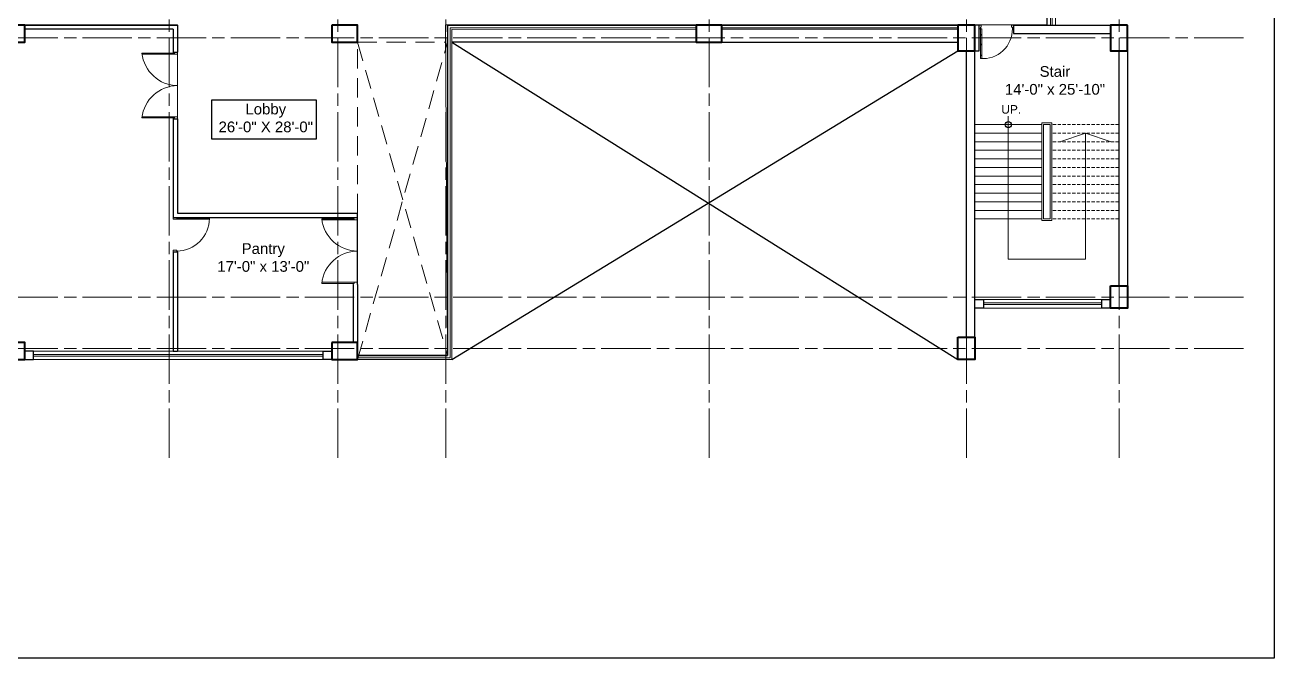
# Model space of a CAD drawing. Header units: inches. Extents: x -12 to 20935469, y -1604 to 24729220.
# Drawn here: x 20824782 to 20826238, y 24705706 to 24706443 of the extents above; entities that cross this region are included whole.
import ezdxf

# ---------------------------------------------------------------- set-up
doc = ezdxf.new("R2010")
doc.units = ezdxf.units.IN
doc.header["$LTSCALE"] = 0.03
doc.header["$MEASUREMENT"] = 0
doc.linetypes.add('ACAD_ISO08W100', pattern=[36, 24, -3, 6, -3])
doc.linetypes.add('DASHED2', pattern=[0.375, 0.25, -0.125])
for name, color, linetype, lineweight in [('column', 1, 'Continuous', 40), ('Door', 7, 'Continuous', 18), ('Dot', 253, 'Continuous', 0), ('Gas', 21, 'Continuous', 5), ('Grid Line', 252, 'Continuous', 18), ('Hatch', 253, 'Continuous', 15), ('Main Wall', 7, 'Continuous', 30), ('RAIL', 23, 'Continuous', 13), ('STAIR', 46, 'Continuous', 15), ('wind.', 150, 'Continuous', 20)]:
    doc.layers.add(name, color=color, linetype=linetype, lineweight=lineweight)
doc.layers.add('TEXT', color=7, linetype='Continuous')
doc.styles.add('2', font='swisscl.ttf')

# ---------------------------------------------------------------- blocks, each defined once
blk = doc.blocks.new('fff')
at = {"layer": 'Grid Line', "color": 252, "linetype": 'ACAD_ISO08W100', "lineweight": 9, "ltscale": 80, "true_color": 0x939598}
for p, q in [((20831844.3, 24723521.1), (20831844.3, 24724698.8)), ((20832040.8, 24723521.1), (20832040.8, 24724698.8)), ((20832166.8, 24723521.1), (20832166.8, 24724698.8)), ((20832473.8, 24723521.1), (20832473.8, 24724698.8)), ((20832773.8, 24723521.1), (20832773.8, 24724698.8)), ((20832951.8, 24723521.1), (20832951.8, 24724698.8)), ((20833096.9, 24724010.7), (20830726.1, 24724010.7)), ((20833096.9, 24723708.7), (20830726.1, 24723708.7)), ((20833096.9, 24723648.8), (20830726.1, 24723648.8))]:
    blk.add_line(p, q, dxfattribs=at)
blk = doc.blocks.new('Door_45')
at = {"layer": 'Door'}
for p, q in [((1.5, 5), (1.5, 44)), ((1.5, 40), (2.2, 40)), ((2.2, 40), (2.2, 39.5)), ((2.2, 39.5), (2.7, 39.5)), ((2.7, 39.5), (2.7, 40)), ((2.7, 40), (3.5, 40)), ((3.5, 44), (3.5, 5)), ((1.5, 25.8), (2.2, 25.8)), ((2.2, 25.8), (2.2, 25.3)), ((2.2, 25.3), (2.7, 25.3)), ((2.7, 25.8), (3.5, 25.8)), ((2.7, 25.3), (2.7, 25.8)), ((0, 0), (0, 5)), ((0, 5), (1.5, 5)), ((1.5, 12.6), (2.2, 12.6)), ((3.5, 5), (1.5, 5)), ((1.5, 5), (1.5, 3)), ((1.5, 3), (2.5, 3)), ((2.2, 12.6), (2.2, 13.1)), ((2.2, 13.1), (2.7, 13.1)), ((2.5, 3), (2.5, 0)), ((2.7, 13.1), (2.7, 12.6)), ((2.7, 12.6), (3.5, 12.6)), ((42.5, 3), (42.5, 0)), ((43.5, 3), (42.5, 3)), ((45, 5), (43.5, 5)), ((43.5, 5), (43.5, 3)), ((45, 0), (45, 5)), ((2.5, 0), (0, 0)), ((42.5, 0), (45, 0))]:
    blk.add_line(p, q, dxfattribs=at)
blk.add_arc((4.7, 5.3), 38.8, 359.6233, 94.6685, dxfattribs=at)
blk = doc.blocks.new('$D40')
at = {"layer": 'Door'}
for p, q in [((1, 4), (1, 42)), ((2, 0), (2, 42)), ((1, 5), (0, 5)), ((2, 0), (0, 0)), ((2, 4), (1, 4)), ((39, 4), (38, 4)), ((38, 4), (38, 0)), ((40, 0), (38, 0)), ((40, 5), (39, 5)), ((39, 5), (39, 4))]:
    blk.add_line(p, q, dxfattribs=at)
blk.add_arc((1, 4), 38, 0, 90, dxfattribs=at)

msp = doc.modelspace()

# ---------------------------------------------------------------- linework, layer by layer
for p, q in [((20825274.5, 24706443.2), (20825564.4, 24706443.3)), ((20825274.5, 24706443.2), (20825274.5, 24706058.3)), ((20825594.4, 24706443.3), (20825869.4, 24706443.3)), ((20825279.5, 24706423.3), (20825869.4, 24706053.3)), ((20825564.4, 24706423.3), (20825279.5, 24706423.3)), ((20825279.5, 24706053.3), (20825869.4, 24706413.3)), ((20825594.4, 24706423.3), (20825869.4, 24706423.3)), ((20825169.4, 24706140.9), (20825169.4, 24706218.9)), ((20825169.4, 24706058.3), (20825274.5, 24706058.3))]:
    msp.add_line(p, q)
msp.add_lwpolyline([(20824999.7, 24706356.1), (20825121.3, 24706356.1), (20825121.3, 24706310.4), (20824999.7, 24706310.4)], close=True)
msp.add_circle((20825928.2, 24706327.3), 3.61)
at = {"layer": 'column', "lineweight": 40, "ltscale": 20}
for points in [[(20824751.7, 24706443.3), (20824751.7, 24706423.3), (20824781.7, 24706423.3), (20824781.7, 24706443.3)], [(20825139.4, 24706443.3), (20825139.4, 24706423.3), (20825169.4, 24706423.3), (20825169.4, 24706443.3)], [(20825564.4, 24706443.3), (20825564.4, 24706423.3), (20825594.4, 24706423.3), (20825594.4, 24706443.3)], [(20825889.4, 24706443.3), (20825869.4, 24706443.3), (20825869.4, 24706413.3), (20825889.4, 24706413.3)], [(20826067.3, 24706443.3), (20826047.3, 24706443.3), (20826047.3, 24706413.3), (20826067.3, 24706413.3)], [(20826047.3, 24706139.3), (20826067.3, 24706139.3), (20826067.3, 24706113.3), (20826047.3, 24706113.3)], [(20825869.4, 24706079.3), (20825889.4, 24706079.3), (20825889.4, 24706053.3), (20825869.4, 24706053.3)], [(20824751.7, 24706073.3), (20824751.7, 24706053.3), (20824781.7, 24706053.3), (20824781.7, 24706073.3)], [(20825139.4, 24706073.3), (20825139.4, 24706053.3), (20825169.4, 24706053.3), (20825169.4, 24706073.3)]]:
    msp.add_lwpolyline(points, close=True, dxfattribs=at)
at = {"layer": 'Defpoints'}
msp.add_lwpolyline([(20823799.2, 24707164.1), (20826238.1, 24707164.1), (20826238.1, 24705705.5), (20823799.2, 24705705.5)], close=True, dxfattribs=at)
at = {"layer": 'Door'}
for p, q in [((20824956, 24706410.5), (20824918.1, 24706410.5)), ((20824954.7, 24706410.5), (20824954.7, 24706411.8)), ((20824956, 24706409.2), (20824956, 24706410.5)), ((20824959.7, 24706409.2), (20824959.7, 24706411.8)), ((20824959.7, 24706409.2), (20824918.1, 24706409.2)), ((20824959.7, 24706336.4), (20824918.1, 24706336.4)), ((20824956, 24706335.1), (20824918.1, 24706335.1)), ((20824954.7, 24706335.1), (20824954.7, 24706333.8)), ((20824956, 24706336.4), (20824956, 24706335.1)), ((20824959.7, 24706336.4), (20824959.7, 24706333.8)), ((20825165.7, 24706217.6), (20825127.8, 24706217.6)), ((20825169.4, 24706216.3), (20825127.8, 24706216.3)), ((20825164.4, 24706217.6), (20825164.4, 24706218.9)), ((20825165.7, 24706216.3), (20825165.7, 24706217.6)), ((20825169.4, 24706216.3), (20825169.4, 24706218.9)), ((20825169.4, 24706143.5), (20825127.8, 24706143.5)), ((20825165.7, 24706142.2), (20825127.8, 24706142.2)), ((20825164.4, 24706142.2), (20825164.4, 24706140.9)), ((20825165.7, 24706143.5), (20825165.7, 24706142.2)), ((20825169.4, 24706143.5), (20825169.4, 24706140.9))]:
    msp.add_line(p, q, dxfattribs=at)
for centre, start, end in [((20824960.2, 24706415), 186.2217, 269.4094), ((20824960.2, 24706330.5), 90.5906, 173.7783), ((20825169.8, 24706222.1), 186.2217, 269.4094), ((20825169.8, 24706137.6), 90.5906, 173.7783)]:
    msp.add_arc(centre, 42.3, start, end, dxfattribs=at)
at = {"layer": 'Dot', "color": 0, "linetype": 'DASHED2', "lineweight": 20, "ltscale": 3000}
for p, q in [((20825169.4, 24706423.3), (20825274.5, 24706058.3)), ((20825169.4, 24706223.9), (20825169.4, 24706423.3)), ((20825169.4, 24706423.3), (20825272.4, 24706423.3)), ((20825169.4, 24706053.3), (20825274.5, 24706423.1))]:
    msp.add_line(p, q, dxfattribs=at)
at = {"layer": 'Gas', "color": 0, "lineweight": 5}
for points in [[(20825967.2, 24706329.3), (20825979.2, 24706329.3), (20825979.2, 24706215.3), (20825967.2, 24706215.3)], [(20825969.2, 24706327.3), (20825977.2, 24706327.3), (20825977.2, 24706217.3), (20825969.2, 24706217.3)]]:
    msp.add_lwpolyline(points, close=True, dxfattribs=at)
at = {"layer": 'Hatch', "lineweight": 0}
msp.add_lwpolyline([(20825973.2, 24706563.4), (20825139.4, 24706563.4), (20825139.4, 24706878.2), (20824959.7, 24706878.4), (20824959.7, 24706563.3), (20824137.7, 24706563.5), (20824137.7, 24706443.4), (20824959.7, 24706443.4), (20824959.7, 24706223.9), (20825169.4, 24706223.9), (20825169.4, 24706073.3), (20825169.4, 24706058.4), (20825170.8, 24706058.4), (20825274.5, 24706058.4), (20825272.2, 24706443.4), (20825973.2, 24706443.4)], close=True, dxfattribs=at)
at = {"layer": 'Main Wall', "lineweight": 30}
for p, q in [((20824781.7, 24706443.3), (20824959.7, 24706443.3)), ((20824959.7, 24706443.3), (20824959.7, 24706411.8)), ((20825879.4, 24706443.3), (20825889.4, 24706443.3)), ((20825894.4, 24706443.3), (20825889.4, 24706443.3)), ((20825894.4, 24706413.3), (20825894.4, 24706443.3)), ((20825934.4, 24706443.3), (20826047.3, 24706443.3)), ((20825934.4, 24706443.3), (20825934.4, 24706433.3)), ((20824954.7, 24706438.3), (20824781.7, 24706438.3)), ((20824954.7, 24706438.3), (20824954.7, 24706411.8)), ((20825934.4, 24706433.3), (20826047.3, 24706433.3)), ((20824954.7, 24706411.8), (20824959.7, 24706411.8)), ((20825879.4, 24706079.3), (20825879.4, 24706413.3)), ((20825889.4, 24706079.3), (20825889.4, 24706413.3)), ((20825889.4, 24706413.3), (20825894.4, 24706413.3)), ((20826057.3, 24706413.3), (20826057.3, 24706139.3)), ((20826067.3, 24706413.3), (20826067.3, 24706139.3)), ((20824954.7, 24706333.8), (20824954.7, 24706218.9)), ((20824954.7, 24706333.8), (20824959.7, 24706333.8)), ((20824959.7, 24706333.8), (20824959.7, 24706223.9)), ((20824959.7, 24706223.9), (20825169.4, 24706223.9)), ((20825169.4, 24706218.9), (20825169.4, 24706223.9)), ((20824954.7, 24706218.9), (20825169.4, 24706218.9)), ((20824954.7, 24706178.9), (20824959.7, 24706178.9)), ((20824954.7, 24706178.9), (20824954.7, 24706063.3)), ((20824959.7, 24706178.9), (20824959.7, 24706063.3)), ((20825164.5, 24706140.9), (20825164.5, 24706073.3)), ((20825169.4, 24706140.9), (20825169.4, 24706073.3)), ((20825899.4, 24706123.4), (20825899.4, 24706113.4)), ((20824954.7, 24706063.3), (20824959.7, 24706063.3))]:
    msp.add_line(p, q, dxfattribs=at)
for points in [[(20825899.4, 24706113.4), (20825889.4, 24706113.4), (20825889.4, 24706123.4), (20825899.4, 24706123.4)], [(20826047.3, 24706113.4), (20826037.3, 24706113.4), (20826037.3, 24706123.4), (20826047.3, 24706123.4)], [(20824781.7, 24706053.3), (20824791.7, 24706053.3), (20824791.7, 24706063.3), (20824781.7, 24706063.3)], [(20825139.4, 24706053.3), (20825129.4, 24706053.3), (20825129.4, 24706063.3), (20825139.4, 24706063.3)]]:
    msp.add_lwpolyline(points, dxfattribs=at)
at = {"layer": 'RAIL', "lineweight": 9}
for p, q in [((20825928.2, 24706337), (20825928.2, 24706170.3)), ((20825988.2, 24706307.3), (20826018.2, 24706317.3)), ((20826018.2, 24706170.3), (20826018.2, 24706317.3)), ((20826018.2, 24706317.3), (20826048.2, 24706307.3)), ((20825889.2, 24706307.3), (20825967.2, 24706307.3)), ((20825928.2, 24706170.3), (20826018.2, 24706170.3))]:
    msp.add_line(p, q, dxfattribs=at)
at = {"layer": 'STAIR', "color": 32, "lineweight": 5}
for p, q in [((20825967.2, 24706327.3), (20825889.2, 24706327.3)), ((20825967.2, 24706317.3), (20825889.2, 24706317.3)), ((20825949.2, 24706307.3), (20825889.2, 24706307.3)), ((20825967.2, 24706297.3), (20825889.2, 24706297.3)), ((20825967.2, 24706287.3), (20825889.2, 24706287.3)), ((20825967.2, 24706277.3), (20825889.2, 24706277.3)), ((20825967.2, 24706267.3), (20825889.2, 24706267.3)), ((20825967.2, 24706257.3), (20825889.2, 24706257.3)), ((20825967.2, 24706247.3), (20825889.2, 24706247.3)), ((20825967.2, 24706237.3), (20825889.2, 24706237.3)), ((20825967.2, 24706227.3), (20825889.2, 24706227.3)), ((20825967.2, 24706217.3), (20825889.2, 24706217.3))]:
    msp.add_line(p, q, dxfattribs=at)
at = {"layer": 'STAIR', "color": 32, "linetype": 'DASHED2', "lineweight": 5, "ltscale": 500}
for p, q in [((20826057.2, 24706327.3), (20825979.2, 24706327.3)), ((20826057.2, 24706317.3), (20825979.2, 24706317.3)), ((20826057.2, 24706307.3), (20825979.2, 24706307.3)), ((20826057.2, 24706297.3), (20825979.2, 24706297.3)), ((20826057.2, 24706287.3), (20825979.2, 24706287.3)), ((20826057.2, 24706277.3), (20825979.2, 24706277.3)), ((20826057.2, 24706267.3), (20825979.2, 24706267.3)), ((20826057.2, 24706257.3), (20825979.2, 24706257.3)), ((20826057.2, 24706247.3), (20825979.2, 24706247.3)), ((20826057.2, 24706237.3), (20825979.2, 24706237.3)), ((20826057.2, 24706227.3), (20825979.2, 24706227.3)), ((20826057.2, 24706217.3), (20825979.2, 24706217.3))]:
    msp.add_line(p, q, dxfattribs=at)
at = {"layer": 'wind.'}
for p, q in [((20825973.4, 24706443.3), (20825973.4, 24706563.5)), ((20825977.4, 24706443.3), (20825977.4, 24706563.5)), ((20825979.4, 24706443.3), (20825979.4, 24706563.5)), ((20825983.4, 24706443.3), (20825983.4, 24706563.5)), ((20825129.4, 24706063.3), (20824791.7, 24706063.3)), ((20825129.4, 24706059.3), (20824791.7, 24706059.3)), ((20825129.4, 24706057.3), (20824791.7, 24706057.3)), ((20825129.4, 24706053.3), (20824791.7, 24706053.3))]:
    msp.add_line(p, q, dxfattribs=at)
at = {"layer": 'wind.', "lineweight": 5}
for p, q in [((20825277.5, 24706440.2), (20825564.4, 24706440.2)), ((20825277.5, 24706440.2), (20825277.5, 24706055.3)), ((20825594.4, 24706440.2), (20825869.4, 24706440.2)), ((20825279.5, 24706438.2), (20825564.4, 24706438.3)), ((20825279.5, 24706438.2), (20825279.5, 24706053.3)), ((20825594.4, 24706438.3), (20825869.4, 24706438.3)), ((20826037.3, 24706123.4), (20825899.4, 24706123.4)), ((20826037.3, 24706119.4), (20825899.4, 24706119.4)), ((20826037.3, 24706117.4), (20825899.4, 24706117.4)), ((20826037.3, 24706113.4), (20825899.4, 24706113.4)), ((20825169.4, 24706055.3), (20825277.5, 24706055.3)), ((20825169.4, 24706053.3), (20825279.5, 24706053.3))]:
    msp.add_line(p, q, dxfattribs=at)

# ---------------------------------------------------------------- block references
at = {"layer": 'Door', "color": 250, "ltscale": 20, "xscale": -0.8888888888759539, "yscale": 0.8888888888759539, "zscale": 0.8888888888759539, "rotation": 180}
msp.add_blockref('Door_45', (20825894.4, 24706443.3), dxfattribs=at)
at = {"layer": 'Hatch', "lineweight": 0}
msp.add_blockref('fff', (-6894.4, -17582.4), dxfattribs=at)
at = {"layer": 'Main Wall', "rotation": 270}
msp.add_blockref('$D40', (20824954.7, 24706218.9), dxfattribs=at)

# ---------------------------------------------------------------- texts
at = {"layer": 'TEXT', "color": 30, "lineweight": 5, "ltscale": 20, "attachment_point": 2, "style": '2'}
for s, width, gutter_width, insert, char_height in [('\\pxsm1;{\\fArial|b0|i0|c0|p34;\\C0;Stair\\P14\'-0" x 25\'-10"  }', 135.652, 0.282, (20825982.7, 24706395.4), 12.476), ('\\pxsm1,qc;{\\fArial|b0|i0|c0|p34;\\C0;Lobby\\P26\'-0" X 28\'-0" }', 146.388, 0.75, (20825062.5, 24706351.6), 12.476), ('{\\fArial|b0|i0|c0|p34;\\C0;UP.}', 104.76, 0.5, (20825931.7, 24706350), 10), ('\\pxsm1;{\\fArial|b0|i0|c0|p34;\\C0;Pantry\\P17\'-0" x 13\'-0" }', 128.184, 0.75, (20825059.6, 24706189), 12.476)]:
    msp.add_mtext_dynamic_manual_height_columns(s, width=width, gutter_width=gutter_width, heights=[0], dxfattribs=dict(at, insert=insert, char_height=char_height))

doc.saveas('drawing.dxf')
